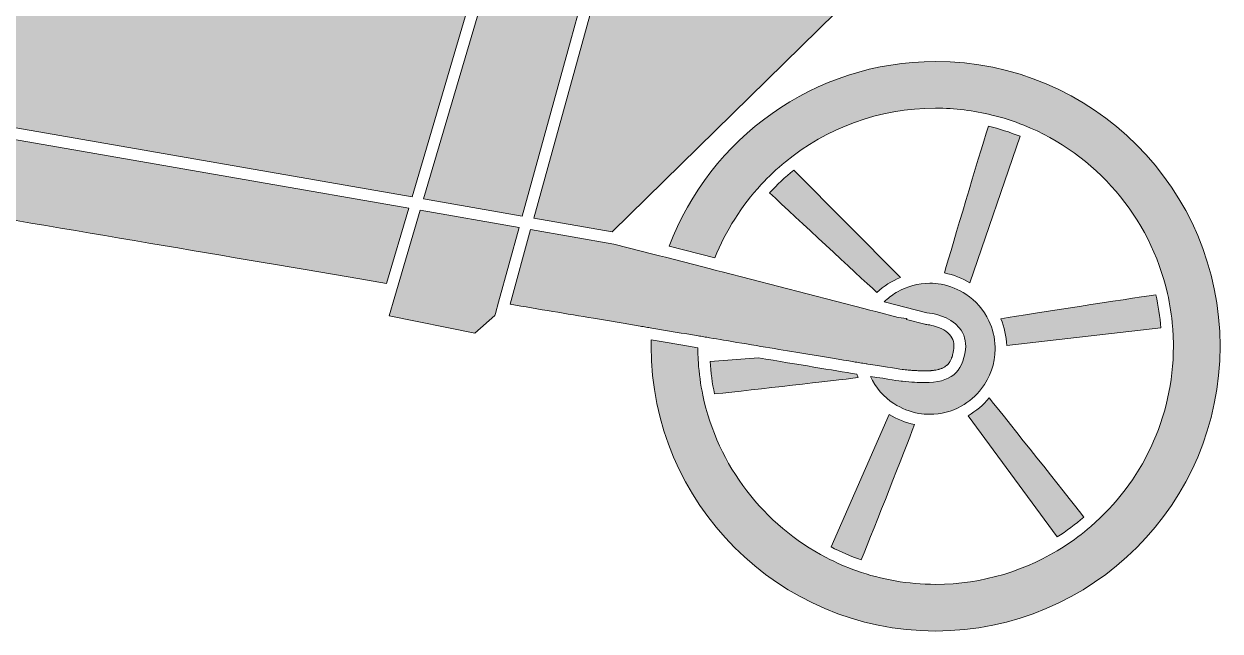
# Model space of a CAD drawing. Header units: inches. Extents: x 0.83 to 5.15, y 0.91 to 5.12.
# Drawn here: x 2.993 to 5.152, y 0.907 to 2.002 of the extents above; entities that cross this region are included whole.
import ezdxf

# ---------------------------------------------------------------- set-up
doc = ezdxf.new("R2010")
doc.units = ezdxf.units.IN
doc.header["$MEASUREMENT"] = 0
doc.layers.add('Calque 1', color=7, linetype='Continuous')

# ---------------------------------------------------------------- blocks, each defined once
blk = doc.blocks.new('block 2')
at = {"layer": 'Calque 1', "true_color": 0x603813}
h = blk.add_hatch(color=39, dxfattribs=at)
h.dxf.hatch_style = 2
edge = h.paths.add_edge_path()
edge.add_spline(control_points=[(2.3279, 2.3991), (2.3279, 2.3991), (2.3087, 2.2395), (2.3087, 2.2395), (2.3087, 2.2395), (2.2724, 1.9371), (2.2724, 1.9371), (2.2724, 1.9371), (3.6936, 1.6898), (3.6936, 1.6898), (3.6936, 1.6898), (3.7927, 2.0251), (3.7927, 2.0251), (3.7927, 2.0251), (3.8258, 2.137), (3.8258, 2.137), (3.8267, 2.1402), (3.829, 2.1426), (3.832, 2.1438), (3.832, 2.1438), (3.874, 2.1605), (3.874, 2.1605), (3.8134, 2.1715), (3.749, 2.1832), (3.6822, 2.1953), (3.6748, 2.1967), (3.6675, 2.198), (3.6601, 2.1993), (3.6351, 2.2039), (3.6097, 2.2085), (3.5841, 2.2131), (3.5388, 2.2213), (3.4925, 2.2297), (3.4456, 2.2382), (3.2657, 2.2709), (3.077, 2.3051), (2.896, 2.338), (2.8902, 2.3391), (2.8843, 2.3401), (2.8784, 2.3412), (2.832, 2.3496), (2.7862, 2.3579), (2.7412, 2.3661), (2.7216, 2.3697), (2.7021, 2.3732), (2.6828, 2.3767), (2.5863, 2.3942), (2.4945, 2.4108), (2.4101, 2.4261), (2.4016, 2.4277), (2.3931, 2.4293), (2.3847, 2.4308), (2.3821, 2.4312), (2.3794, 2.4317), (2.3768, 2.4322), (2.3768, 2.4322), (2.3504, 2.4143), (2.3504, 2.4143), (2.3504, 2.4143), (2.3319, 2.4019), (2.3319, 2.4019), (2.3319, 2.4019), (2.3279, 2.3991), (2.3279, 2.3991)], knot_values=[0, 0, 0, 0, 1, 1, 1, 2, 2, 2, 3, 3, 3, 4, 4, 4, 5, 5, 5, 6, 6, 6, 7, 7, 7, 8, 8, 8, 9, 9, 9, 10, 10, 10, 11, 11, 11, 12, 12, 12, 13, 13, 13, 14, 14, 14, 15, 15, 15, 16, 16, 16, 17, 17, 17, 18, 18, 18, 19, 19, 19, 20, 20, 20, 21, 21, 21, 21], degree=3, periodic=1)
h = blk.add_hatch(color=39, dxfattribs=at)
h.dxf.hatch_style = 2
edge = h.paths.add_edge_path()
edge.add_spline(control_points=[(4.6445, 2.2055), (4.6445, 2.2055), (4.5594, 2.2199), (4.5594, 2.2199), (4.5594, 2.2199), (4.555, 2.216), (4.555, 2.216), (4.555, 2.216), (4.4628, 2.136), (4.4628, 2.136), (4.4628, 2.136), (4.4435, 2.1192), (4.4435, 2.1192), (4.4435, 2.1192), (4.3844, 2.0679), (4.3844, 2.0679), (4.3844, 2.0679), (4.3794, 2.0688), (4.3794, 2.0688), (4.3758, 2.0694), (4.3197, 2.0796), (4.2268, 2.0965), (4.2193, 2.0978), (4.2116, 2.0992), (4.2036, 2.1007), (4.1694, 2.1069), (4.1311, 2.1138), (4.0891, 2.1215), (4.0891, 2.1215), (4.0385, 2.1046), (4.0385, 2.1046), (4.0385, 2.1046), (3.9999, 1.9647), (3.9999, 1.9647), (3.9999, 1.9647), (3.9135, 1.6516), (3.9135, 1.6516), (3.9135, 1.6516), (4.0549, 1.627), (4.0549, 1.627), (4.0549, 1.627), (4.6445, 2.2055), (4.6445, 2.2055)], knot_values=[0, 0, 0, 0, 1, 1, 1, 2, 2, 2, 3, 3, 3, 4, 4, 4, 5, 5, 5, 6, 6, 6, 7, 7, 7, 8, 8, 8, 9, 9, 9, 10, 10, 10, 11, 11, 11, 12, 12, 12, 13, 13, 13, 14, 14, 14, 14], degree=3, periodic=1)
at = {"layer": 'Calque 1', "true_color": 0x8c6239}
h = blk.add_hatch(color=37, dxfattribs=at)
h.dxf.hatch_style = 2
edge = h.paths.add_edge_path()
edge.add_spline(control_points=[(3.9796, 1.9706), (3.9796, 1.9706), (4.0196, 2.1156), (4.0196, 2.1156), (4.0205, 2.119), (4.0231, 2.1217), (4.0265, 2.1229), (4.0265, 2.1229), (4.0459, 2.1293), (4.0459, 2.1293), (4.013, 2.1353), (3.9782, 2.1416), (3.9419, 2.1482), (3.9346, 2.1495), (3.9273, 2.1508), (3.9199, 2.1522), (3.9177, 2.1526), (3.9156, 2.153), (3.9134, 2.1534), (3.9134, 2.1534), (3.8446, 2.1261), (3.8446, 2.1261), (3.8446, 2.1261), (3.8132, 2.0199), (3.8132, 2.0199), (3.8132, 2.0199), (3.7146, 1.6862), (3.7146, 1.6862), (3.7146, 1.6862), (3.8926, 1.6552), (3.8926, 1.6552), (3.8926, 1.6552), (3.9796, 1.9706), (3.9796, 1.9706)], knot_values=[0, 0, 0, 0, 1, 1, 1, 2, 2, 2, 3, 3, 3, 4, 4, 4, 5, 5, 5, 6, 6, 6, 7, 7, 7, 8, 8, 8, 9, 9, 9, 10, 10, 10, 11, 11, 11, 11], degree=3, periodic=1)
at = {"layer": 'Calque 1', "true_color": 0xffffff}
h = blk.add_hatch(color=7, dxfattribs=at)
h.dxf.hatch_style = 2
edge = h.paths.add_edge_path()
edge.add_spline(control_points=[(4.6388, 1.9341), (4.4191, 1.9341), (4.2313, 1.7954), (4.158, 1.601), (4.158, 1.601), (4.2402, 1.5799), (4.2402, 1.5799), (4.2599, 1.629), (4.2885, 1.6737), (4.3239, 1.712), (4.3375, 1.7267), (4.3521, 1.7405), (4.3676, 1.7532), (4.4416, 1.8136), (4.536, 1.8499), (4.6388, 1.8499), (4.6738, 1.8499), (4.7079, 1.8456), (4.7406, 1.8376), (4.7603, 1.8328), (4.7794, 1.8266), (4.798, 1.8192), (4.9275, 1.7673), (5.026, 1.654), (5.0574, 1.5155), (5.0618, 1.4961), (5.0649, 1.4763), (5.0665, 1.4561), (5.0675, 1.4443), (5.0681, 1.4325), (5.0681, 1.4205), (5.0681, 1.2908), (5.0102, 1.1745), (4.919, 1.0957), (4.9038, 1.0825), (4.8877, 1.0704), (4.8707, 1.0595), (4.8038, 1.0164), (4.7242, 0.9912), (4.6388, 0.9912), (4.5889, 0.9912), (4.5411, 0.9998), (4.4965, 1.0155), (4.4775, 1.0222), (4.4591, 1.0302), (4.4414, 1.0394), (4.3289, 1.098), (4.2453, 1.2048), (4.2186, 1.3323), (4.2145, 1.3517), (4.2118, 1.3715), (4.2105, 1.3917), (4.2099, 1.4004), (4.2095, 1.4092), (4.2095, 1.418), (4.1826, 1.4225), (4.1546, 1.4272), (4.1255, 1.4321), (4.1254, 1.4283), (4.1252, 1.4244), (4.1252, 1.4205), (4.1252, 1.1374), (4.3556, 0.907), (4.6388, 0.907), (4.922, 0.907), (5.1524, 1.1374), (5.1524, 1.4205), (5.1524, 1.7037), (4.922, 1.9341), (4.6388, 1.9341)], knot_values=[0, 0, 0, 0, 1, 1, 1, 2, 2, 2, 3, 3, 3, 4, 4, 4, 5, 5, 5, 6, 6, 6, 7, 7, 7, 8, 8, 8, 9, 9, 9, 10, 10, 10, 11, 11, 11, 12, 12, 12, 13, 13, 13, 14, 14, 14, 15, 15, 15, 16, 16, 16, 17, 17, 17, 18, 18, 18, 19, 19, 19, 20, 20, 20, 21, 21, 21, 22, 22, 22, 23, 23, 23, 23], degree=3, periodic=1)
at = {"layer": 'Calque 1', "true_color": 0x42210b}
h = blk.add_hatch(color=38, dxfattribs=at)
h.dxf.hatch_style = 2
edge = h.paths.add_edge_path()
edge.add_spline(control_points=[(2.2699, 1.9162), (2.2699, 1.9162), (2.2524, 1.7705), (2.2524, 1.7705), (2.2774, 1.7662), (2.3025, 1.762), (2.3277, 1.7577), (2.4093, 1.7438), (2.4922, 1.7297), (2.5756, 1.7156), (2.5978, 1.7118), (2.62, 1.7081), (2.6422, 1.7043), (2.7004, 1.6944), (2.7588, 1.6845), (2.8171, 1.6747), (3.1053, 1.6258), (3.3919, 1.5772), (3.6476, 1.534), (3.6476, 1.534), (3.6876, 1.6695), (3.6876, 1.6695), (3.6876, 1.6695), (2.2699, 1.9162), (2.2699, 1.9162)], knot_values=[0, 0, 0, 0, 1, 1, 1, 2, 2, 2, 3, 3, 3, 4, 4, 4, 5, 5, 5, 6, 6, 6, 7, 7, 7, 8, 8, 8, 8], degree=3, periodic=1)
at = {"layer": 'Calque 1', "true_color": 0x4d4d4d}
h = blk.add_hatch(color=251, dxfattribs=at)
h.dxf.hatch_style = 2
edge = h.paths.add_edge_path()
edge.add_spline(control_points=[(4.6546, 1.5527), (4.6712, 1.5495), (4.6867, 1.5433), (4.7006, 1.5348), (4.7006, 1.5348), (4.7912, 1.7992), (4.7912, 1.7992), (4.7727, 1.8066), (4.7537, 1.8127), (4.7341, 1.8174), (4.7145, 1.7552), (4.6718, 1.6108), (4.6546, 1.5527)], knot_values=[0, 0, 0, 0, 1, 1, 1, 2, 2, 2, 3, 3, 3, 4, 4, 4, 4], degree=3, periodic=1)
h = blk.add_hatch(color=251, dxfattribs=at)
h.dxf.hatch_style = 2
edge = h.paths.add_edge_path()
edge.add_spline(control_points=[(4.3392, 1.6974), (4.3915, 1.6479), (4.4928, 1.5546), (4.533, 1.5175), (4.5453, 1.529), (4.5595, 1.5383), (4.5752, 1.5448), (4.5752, 1.5448), (4.3827, 1.7381), (4.3827, 1.7381), (4.3672, 1.7256), (4.3527, 1.712), (4.3392, 1.6974)], knot_values=[0, 0, 0, 0, 1, 1, 1, 2, 2, 2, 3, 3, 3, 4, 4, 4, 4], degree=3, periodic=1)
at = {"layer": 'Calque 1', "true_color": 0x8c6239}
h = blk.add_hatch(color=37, dxfattribs=at)
h.dxf.hatch_style = 2
h.paths.add_polyline_path([(3.7086, 1.6658), (3.6686, 1.5305), (3.6626, 1.5101), (3.6524, 1.4755), (3.8071, 1.4441), (3.8432, 1.4763), (3.8441, 1.4795), (3.8497, 1.4999), (3.8869, 1.6348)])
at = {"layer": 'Calque 1', "true_color": 0x42210b}
h = blk.add_hatch(color=38, dxfattribs=at)
h.dxf.hatch_style = 2
edge = h.paths.add_edge_path()
edge.add_spline(control_points=[(4.2099, 1.4394), (4.2134, 1.4388), (4.217, 1.4382), (4.2204, 1.4376), (4.224, 1.437), (4.2274, 1.4364), (4.2309, 1.4358), (4.2478, 1.433), (4.2642, 1.4303), (4.2801, 1.4276), (4.3277, 1.4197), (4.3705, 1.4125), (4.408, 1.4063), (4.4396, 1.4011), (4.4674, 1.3965), (4.491, 1.3926), (4.4947, 1.392), (4.4984, 1.3914), (4.5019, 1.3908), (4.5058, 1.3902), (4.5096, 1.3896), (4.5132, 1.389), (4.5142, 1.3888), (4.5152, 1.3887), (4.5162, 1.3885), (4.5536, 1.3824), (4.576, 1.3789), (4.5809, 1.3784), (4.5849, 1.378), (4.5887, 1.3777), (4.5923, 1.3774), (4.5935, 1.3773), (4.5946, 1.3772), (4.5957, 1.3771), (4.5982, 1.3769), (4.6006, 1.3768), (4.6028, 1.3767), (4.6041, 1.3766), (4.6053, 1.3765), (4.6065, 1.3765), (4.6086, 1.3764), (4.6106, 1.3763), (4.6125, 1.3762), (4.6137, 1.3762), (4.6148, 1.3762), (4.616, 1.3762), (4.6169, 1.3761), (4.6178, 1.3761), (4.6187, 1.3761), (4.6197, 1.3761), (4.6206, 1.3761), (4.6215, 1.3762), (4.6224, 1.3762), (4.6232, 1.3762), (4.6241, 1.3762), (4.6262, 1.3763), (4.6283, 1.3764), (4.6302, 1.3765), (4.6306, 1.3765), (4.631, 1.3766), (4.6314, 1.3766), (4.6337, 1.3768), (4.6358, 1.3771), (4.6379, 1.3774), (4.6384, 1.3775), (4.639, 1.3776), (4.6395, 1.3777), (4.641, 1.378), (4.6424, 1.3783), (4.6437, 1.3786), (4.6443, 1.3788), (4.6449, 1.3789), (4.6455, 1.3791), (4.6468, 1.3795), (4.648, 1.3799), (4.6491, 1.3803), (4.6496, 1.3805), (4.6501, 1.3807), (4.6505, 1.3809), (4.652, 1.3815), (4.6535, 1.3822), (4.6548, 1.3831), (4.655, 1.3832), (4.6551, 1.3833), (4.6553, 1.3834), (4.6564, 1.3841), (4.6575, 1.3849), (4.6585, 1.3857), (4.6589, 1.386), (4.6592, 1.3864), (4.6596, 1.3867), (4.6604, 1.3874), (4.6611, 1.3882), (4.6618, 1.389), (4.6621, 1.3893), (4.6624, 1.3897), (4.6627, 1.3901), (4.6635, 1.391), (4.6641, 1.392), (4.6648, 1.3931), (4.6649, 1.3934), (4.6651, 1.3936), (4.6653, 1.3939), (4.6661, 1.3953), (4.6668, 1.3967), (4.6674, 1.3983), (4.6675, 1.3987), (4.6677, 1.3991), (4.6678, 1.3995), (4.6683, 1.4007), (4.6687, 1.402), (4.6691, 1.4033), (4.6693, 1.4039), (4.6694, 1.4045), (4.6696, 1.4051), (4.6699, 1.4063), (4.6702, 1.4077), (4.6705, 1.4091), (4.6706, 1.4097), (4.6707, 1.4102), (4.6708, 1.4108), (4.6712, 1.4128), (4.6715, 1.4149), (4.6717, 1.417), (4.6732, 1.4291), (4.6686, 1.4379), (4.6616, 1.4442), (4.6602, 1.4454), (4.6587, 1.4466), (4.6572, 1.4477), (4.6525, 1.4509), (4.6473, 1.4533), (4.6422, 1.4551), (4.6371, 1.4569), (4.6322, 1.4581), (4.6283, 1.4589), (4.6243, 1.4597), (4.6214, 1.46), (4.6201, 1.4602), (4.6197, 1.4602), (4.6195, 1.4602), (4.6195, 1.4602), (4.6195, 1.4602), (4.5863, 1.4688), (4.5863, 1.4688), (4.5863, 1.4688), (4.5867, 1.4704), (4.5867, 1.4704), (4.5867, 1.4704), (4.571, 1.4727), (4.571, 1.4727), (4.571, 1.4727), (4.5309, 1.483), (4.5309, 1.483), (4.5309, 1.483), (4.5201, 1.4858), (4.5201, 1.4858), (4.5201, 1.4858), (4.5095, 1.4886), (4.5095, 1.4886), (4.5095, 1.4886), (4.2533, 1.5546), (4.2533, 1.5546), (4.2533, 1.5546), (4.2429, 1.5573), (4.2429, 1.5573), (4.2429, 1.5573), (4.2327, 1.5599), (4.2327, 1.5599), (4.2327, 1.5599), (4.151, 1.581), (4.151, 1.581), (4.151, 1.581), (4.1406, 1.5836), (4.1406, 1.5836), (4.1406, 1.5836), (4.1305, 1.5862), (4.1305, 1.5862), (4.1305, 1.5862), (4.058, 1.6049), (4.058, 1.6049), (4.058, 1.6049), (3.9078, 1.6311), (3.9078, 1.6311), (3.9078, 1.6311), (3.8706, 1.4963), (3.8706, 1.4963), (3.8706, 1.4963), (3.8706, 1.4963), (3.8706, 1.4963), (3.923, 1.4875), (3.9734, 1.479), (4.0214, 1.471), (4.0503, 1.4661), (4.0783, 1.4614), (4.1054, 1.4568), (4.1089, 1.4562), (4.1124, 1.4557), (4.1159, 1.4551), (4.1194, 1.4545), (4.1229, 1.4539), (4.1263, 1.4533), (4.1553, 1.4485), (4.1832, 1.4438), (4.2099, 1.4394)], knot_values=[0, 0, 0, 0, 1, 1, 1, 2, 2, 2, 3, 3, 3, 4, 4, 4, 5, 5, 5, 6, 6, 6, 7, 7, 7, 8, 8, 8, 9, 9, 9, 10, 10, 10, 11, 11, 11, 12, 12, 12, 13, 13, 13, 14, 14, 14, 15, 15, 15, 16, 16, 16, 17, 17, 17, 18, 18, 18, 19, 19, 19, 20, 20, 20, 21, 21, 21, 22, 22, 22, 23, 23, 23, 24, 24, 24, 25, 25, 25, 26, 26, 26, 27, 27, 27, 28, 28, 28, 29, 29, 29, 30, 30, 30, 31, 31, 31, 32, 32, 32, 33, 33, 33, 34, 34, 34, 35, 35, 35, 36, 36, 36, 37, 37, 37, 38, 38, 38, 39, 39, 39, 40, 40, 40, 41, 41, 41, 42, 42, 42, 43, 43, 43, 44, 44, 44, 45, 45, 45, 46, 46, 46, 47, 47, 47, 48, 48, 48, 49, 49, 49, 50, 50, 50, 51, 51, 51, 52, 52, 52, 53, 53, 53, 54, 54, 54, 55, 55, 55, 56, 56, 56, 57, 57, 57, 58, 58, 58, 59, 59, 59, 60, 60, 60, 61, 61, 61, 62, 62, 62, 63, 63, 63, 64, 64, 64, 65, 65, 65, 66, 66, 66, 67, 67, 67, 68, 68, 68, 68], degree=3, periodic=1)
at = {"layer": 'Calque 1', "true_color": 0xffffff}
h = blk.add_hatch(color=7, dxfattribs=at)
h.dxf.hatch_style = 2
edge = h.paths.add_edge_path()
edge.add_spline(control_points=[(4.6282, 1.5342), (4.6071, 1.5342), (4.5874, 1.5286), (4.5703, 1.5189), (4.5624, 1.5145), (4.5552, 1.5092), (4.5486, 1.5031), (4.5478, 1.5024), (4.547, 1.5017), (4.5462, 1.5009), (4.5462, 1.5009), (4.6232, 1.4811), (4.6232, 1.4811), (4.6322, 1.4801), (4.6641, 1.4751), (4.6816, 1.4538), (4.6906, 1.4428), (4.6945, 1.4292), (4.6927, 1.4146), (4.6878, 1.3728), (4.6657, 1.355), (4.6187, 1.355), (4.608, 1.355), (4.5954, 1.3558), (4.5788, 1.3574), (4.5742, 1.3579), (4.5542, 1.361), (4.5211, 1.3663), (4.5304, 1.3462), (4.5452, 1.3291), (4.5637, 1.3171), (4.5771, 1.3083), (4.5924, 1.3022), (4.6088, 1.2995), (4.6151, 1.2984), (4.6216, 1.2978), (4.6282, 1.2978), (4.6488, 1.2978), (4.6681, 1.3031), (4.685, 1.3124), (4.6994, 1.3203), (4.7119, 1.3312), (4.7219, 1.3442), (4.7372, 1.3641), (4.7464, 1.389), (4.7464, 1.416), (4.7464, 1.4171), (4.7463, 1.4181), (4.7462, 1.4192), (4.7458, 1.4362), (4.7417, 1.4523), (4.7348, 1.4667), (4.7255, 1.4861), (4.7113, 1.5025), (4.6936, 1.5144), (4.6803, 1.5232), (4.665, 1.5294), (4.6486, 1.5323), (4.642, 1.5335), (4.6352, 1.5342), (4.6282, 1.5342)], knot_values=[0, 0, 0, 0, 1, 1, 1, 2, 2, 2, 3, 3, 3, 4, 4, 4, 5, 5, 5, 6, 6, 6, 7, 7, 7, 8, 8, 8, 9, 9, 9, 10, 10, 10, 11, 11, 11, 12, 12, 12, 13, 13, 13, 14, 14, 14, 15, 15, 15, 16, 16, 16, 17, 17, 17, 18, 18, 18, 19, 19, 19, 20, 20, 20, 20], degree=3, periodic=1)
at = {"layer": 'Calque 1', "true_color": 0x4d4d4d}
h = blk.add_hatch(color=251, dxfattribs=at)
h.dxf.hatch_style = 2
edge = h.paths.add_edge_path()
edge.add_spline(control_points=[(5.0363, 1.5131), (4.9785, 1.5053), (4.8209, 1.4804), (4.7565, 1.4702), (4.7629, 1.4552), (4.7665, 1.4388), (4.7672, 1.4217), (4.7672, 1.4217), (5.0456, 1.4536), (5.0456, 1.4536), (5.0439, 1.4739), (5.0408, 1.4937), (5.0363, 1.5131)], knot_values=[0, 0, 0, 0, 1, 1, 1, 2, 2, 2, 3, 3, 3, 4, 4, 4, 4], degree=3, periodic=1)
h = blk.add_hatch(color=251, dxfattribs=at)
h.dxf.hatch_style = 2
edge = h.paths.add_edge_path()
edge.add_spline(control_points=[(4.3189, 1.3997), (4.3189, 1.3997), (4.2316, 1.3933), (4.2316, 1.3933), (4.2329, 1.3733), (4.2356, 1.3536), (4.2398, 1.3345), (4.3164, 1.3426), (4.4515, 1.3584), (4.499, 1.364), (4.4982, 1.366), (4.4974, 1.3682), (4.4967, 1.3703), (4.4527, 1.3775), (4.3925, 1.3874), (4.3189, 1.3997)], knot_values=[0, 0, 0, 0, 1, 1, 1, 2, 2, 2, 3, 3, 3, 4, 4, 4, 5, 5, 5, 5], degree=3, periodic=1)
h = blk.add_hatch(color=251, dxfattribs=at)
h.dxf.hatch_style = 2
edge = h.paths.add_edge_path()
edge.add_spline(control_points=[(4.6975, 1.2953), (4.6975, 1.2953), (4.8582, 1.0766), (4.8582, 1.0766), (4.8751, 1.0874), (4.8912, 1.0994), (4.9062, 1.1125), (4.8683, 1.1616), (4.7757, 1.2772), (4.7355, 1.3273), (4.7249, 1.3145), (4.712, 1.3037), (4.6975, 1.2953)], knot_values=[0, 0, 0, 0, 1, 1, 1, 2, 2, 2, 3, 3, 3, 4, 4, 4, 4], degree=3, periodic=1)
h = blk.add_hatch(color=251, dxfattribs=at)
h.dxf.hatch_style = 2
edge = h.paths.add_edge_path()
edge.add_spline(control_points=[(4.601, 1.2794), (4.5844, 1.2826), (4.569, 1.289), (4.5551, 1.2976), (4.5551, 1.2976), (4.45, 1.0588), (4.45, 1.0588), (4.4675, 1.0496), (4.4857, 1.0417), (4.5046, 1.0351), (4.531, 1.1003), (4.5803, 1.2264), (4.601, 1.2794)], knot_values=[0, 0, 0, 0, 1, 1, 1, 2, 2, 2, 3, 3, 3, 4, 4, 4, 4], degree=3, periodic=1)
at = {"layer": 'Calque 1', "lineweight": 0}
blk.add_lwpolyline([(3.7086, 1.6658), (3.6686, 1.5305), (3.6686, 1.5305), (3.6626, 1.5101), (3.6524, 1.4755), (3.8071, 1.4441), (3.8432, 1.4763), (3.8441, 1.4795), (3.8497, 1.4999), (3.8869, 1.6348), (3.7086, 1.6658)], dxfattribs=at)
for points, knots in [([(2.3279, 2.3991), (2.3279, 2.3991), (2.3087, 2.2395), (2.3087, 2.2395), (2.3087, 2.2395), (2.2724, 1.9371), (2.2724, 1.9371), (2.2724, 1.9371), (3.6936, 1.6898), (3.6936, 1.6898), (3.6936, 1.6898), (3.7927, 2.0251), (3.7927, 2.0251), (3.7927, 2.0251), (3.8258, 2.137), (3.8258, 2.137), (3.8267, 2.1402), (3.829, 2.1426), (3.832, 2.1438), (3.832, 2.1438), (3.874, 2.1605), (3.874, 2.1605), (3.8134, 2.1715), (3.749, 2.1832), (3.6822, 2.1953), (3.6748, 2.1967), (3.6675, 2.198), (3.6601, 2.1993), (3.6351, 2.2039), (3.6097, 2.2085), (3.5841, 2.2131), (3.5388, 2.2213), (3.4925, 2.2297), (3.4456, 2.2382), (3.2657, 2.2709), (3.077, 2.3051), (2.896, 2.338), (2.8902, 2.3391), (2.8843, 2.3401), (2.8784, 2.3412), (2.832, 2.3496), (2.7862, 2.3579), (2.7412, 2.3661), (2.7216, 2.3697), (2.7021, 2.3732), (2.6828, 2.3767), (2.5863, 2.3942), (2.4945, 2.4108), (2.4101, 2.4261), (2.4016, 2.4277), (2.3931, 2.4293), (2.3847, 2.4308), (2.3821, 2.4312), (2.3794, 2.4317), (2.3768, 2.4322), (2.3768, 2.4322), (2.3504, 2.4143), (2.3504, 2.4143), (2.3504, 2.4143), (2.3319, 2.4019), (2.3319, 2.4019), (2.3319, 2.4019), (2.3279, 2.3991), (2.3279, 2.3991)], [0, 0, 0, 0, 1, 1, 1, 2, 2, 2, 3, 3, 3, 4, 4, 4, 5, 5, 5, 6, 6, 6, 7, 7, 7, 8, 8, 8, 9, 9, 9, 10, 10, 10, 11, 11, 11, 12, 12, 12, 13, 13, 13, 14, 14, 14, 15, 15, 15, 16, 16, 16, 17, 17, 17, 18, 18, 18, 19, 19, 19, 20, 20, 20, 21, 21, 21, 21]), ([(4.6445, 2.2055), (4.6445, 2.2055), (4.5594, 2.2199), (4.5594, 2.2199), (4.5594, 2.2199), (4.555, 2.216), (4.555, 2.216), (4.555, 2.216), (4.4628, 2.136), (4.4628, 2.136), (4.4628, 2.136), (4.4435, 2.1192), (4.4435, 2.1192), (4.4435, 2.1192), (4.3844, 2.0679), (4.3844, 2.0679), (4.3844, 2.0679), (4.3794, 2.0688), (4.3794, 2.0688), (4.3758, 2.0694), (4.3197, 2.0796), (4.2268, 2.0965), (4.2193, 2.0978), (4.2116, 2.0992), (4.2036, 2.1007), (4.1694, 2.1069), (4.1311, 2.1138), (4.0891, 2.1215), (4.0891, 2.1215), (4.0385, 2.1046), (4.0385, 2.1046), (4.0385, 2.1046), (3.9999, 1.9647), (3.9999, 1.9647), (3.9999, 1.9647), (3.9135, 1.6516), (3.9135, 1.6516), (3.9135, 1.6516), (4.0549, 1.627), (4.0549, 1.627), (4.0549, 1.627), (4.6445, 2.2055), (4.6445, 2.2055)], [0, 0, 0, 0, 1, 1, 1, 2, 2, 2, 3, 3, 3, 4, 4, 4, 5, 5, 5, 6, 6, 6, 7, 7, 7, 8, 8, 8, 9, 9, 9, 10, 10, 10, 11, 11, 11, 12, 12, 12, 13, 13, 13, 14, 14, 14, 14]), ([(3.9796, 1.9706), (3.9796, 1.9706), (4.0196, 2.1156), (4.0196, 2.1156), (4.0205, 2.119), (4.0231, 2.1217), (4.0265, 2.1229), (4.0265, 2.1229), (4.0459, 2.1293), (4.0459, 2.1293), (4.013, 2.1353), (3.9782, 2.1416), (3.9419, 2.1482), (3.9346, 2.1495), (3.9273, 2.1508), (3.9199, 2.1522), (3.9177, 2.1526), (3.9156, 2.153), (3.9134, 2.1534), (3.9134, 2.1534), (3.8446, 2.1261), (3.8446, 2.1261), (3.8446, 2.1261), (3.8132, 2.0199), (3.8132, 2.0199), (3.8132, 2.0199), (3.7146, 1.6862), (3.7146, 1.6862), (3.7146, 1.6862), (3.8926, 1.6552), (3.8926, 1.6552), (3.8926, 1.6552), (3.9796, 1.9706), (3.9796, 1.9706)], [0, 0, 0, 0, 1, 1, 1, 2, 2, 2, 3, 3, 3, 4, 4, 4, 5, 5, 5, 6, 6, 6, 7, 7, 7, 8, 8, 8, 9, 9, 9, 10, 10, 10, 11, 11, 11, 11]), ([(4.6388, 1.9341), (4.4191, 1.9341), (4.2313, 1.7954), (4.158, 1.601), (4.158, 1.601), (4.2402, 1.5799), (4.2402, 1.5799), (4.2599, 1.629), (4.2885, 1.6737), (4.3239, 1.712), (4.3375, 1.7267), (4.3521, 1.7405), (4.3676, 1.7532), (4.4416, 1.8136), (4.536, 1.8499), (4.6388, 1.8499), (4.6738, 1.8499), (4.7079, 1.8456), (4.7406, 1.8376), (4.7603, 1.8328), (4.7794, 1.8266), (4.798, 1.8192), (4.9275, 1.7673), (5.026, 1.654), (5.0574, 1.5155), (5.0618, 1.4961), (5.0649, 1.4763), (5.0665, 1.4561), (5.0675, 1.4443), (5.0681, 1.4325), (5.0681, 1.4205), (5.0681, 1.2908), (5.0102, 1.1745), (4.919, 1.0957), (4.9038, 1.0825), (4.8877, 1.0704), (4.8707, 1.0595), (4.8038, 1.0164), (4.7242, 0.9912), (4.6388, 0.9912), (4.5889, 0.9912), (4.5411, 0.9998), (4.4965, 1.0155), (4.4775, 1.0222), (4.4591, 1.0302), (4.4414, 1.0394), (4.3289, 1.098), (4.2453, 1.2048), (4.2186, 1.3323), (4.2145, 1.3517), (4.2118, 1.3715), (4.2105, 1.3917), (4.2099, 1.4004), (4.2095, 1.4092), (4.2095, 1.418), (4.1826, 1.4225), (4.1546, 1.4272), (4.1255, 1.4321), (4.1254, 1.4283), (4.1252, 1.4244), (4.1252, 1.4205), (4.1252, 1.1374), (4.3556, 0.907), (4.6388, 0.907), (4.922, 0.907), (5.1524, 1.1374), (5.1524, 1.4205), (5.1524, 1.7037), (4.922, 1.9341), (4.6388, 1.9341)], [0, 0, 0, 0, 1, 1, 1, 2, 2, 2, 3, 3, 3, 4, 4, 4, 5, 5, 5, 6, 6, 6, 7, 7, 7, 8, 8, 8, 9, 9, 9, 10, 10, 10, 11, 11, 11, 12, 12, 12, 13, 13, 13, 14, 14, 14, 15, 15, 15, 16, 16, 16, 17, 17, 17, 18, 18, 18, 19, 19, 19, 20, 20, 20, 21, 21, 21, 22, 22, 22, 23, 23, 23, 23]), ([(2.2699, 1.9162), (2.2699, 1.9162), (2.2524, 1.7705), (2.2524, 1.7705), (2.2774, 1.7662), (2.3025, 1.762), (2.3277, 1.7577), (2.4093, 1.7438), (2.4922, 1.7297), (2.5756, 1.7156), (2.5978, 1.7118), (2.62, 1.7081), (2.6422, 1.7043), (2.7004, 1.6944), (2.7588, 1.6845), (2.8171, 1.6747), (3.1053, 1.6258), (3.3919, 1.5772), (3.6476, 1.534), (3.6476, 1.534), (3.6876, 1.6695), (3.6876, 1.6695), (3.6876, 1.6695), (2.2699, 1.9162), (2.2699, 1.9162)], [0, 0, 0, 0, 1, 1, 1, 2, 2, 2, 3, 3, 3, 4, 4, 4, 5, 5, 5, 6, 6, 6, 7, 7, 7, 8, 8, 8, 8]), ([(4.6546, 1.5527), (4.6712, 1.5495), (4.6867, 1.5433), (4.7006, 1.5348), (4.7006, 1.5348), (4.7912, 1.7992), (4.7912, 1.7992), (4.7727, 1.8066), (4.7537, 1.8127), (4.7341, 1.8174), (4.7145, 1.7552), (4.6718, 1.6108), (4.6546, 1.5527)], [0, 0, 0, 0, 1, 1, 1, 2, 2, 2, 3, 3, 3, 4, 4, 4, 4]), ([(4.3392, 1.6974), (4.3915, 1.6479), (4.4928, 1.5546), (4.533, 1.5175), (4.5453, 1.529), (4.5595, 1.5383), (4.5752, 1.5448), (4.5752, 1.5448), (4.3827, 1.7381), (4.3827, 1.7381), (4.3672, 1.7256), (4.3527, 1.712), (4.3392, 1.6974)], [0, 0, 0, 0, 1, 1, 1, 2, 2, 2, 3, 3, 3, 4, 4, 4, 4]), ([(4.2099, 1.4394), (4.2134, 1.4388), (4.217, 1.4382), (4.2204, 1.4376), (4.224, 1.437), (4.2274, 1.4364), (4.2309, 1.4358), (4.2478, 1.433), (4.2642, 1.4303), (4.2801, 1.4276), (4.3277, 1.4197), (4.3705, 1.4125), (4.408, 1.4063), (4.4396, 1.4011), (4.4674, 1.3965), (4.491, 1.3926), (4.4947, 1.392), (4.4984, 1.3914), (4.5019, 1.3908), (4.5058, 1.3902), (4.5096, 1.3896), (4.5132, 1.389), (4.5142, 1.3888), (4.5152, 1.3887), (4.5162, 1.3885), (4.5536, 1.3824), (4.576, 1.3789), (4.5809, 1.3784), (4.5849, 1.378), (4.5887, 1.3777), (4.5923, 1.3774), (4.5935, 1.3773), (4.5946, 1.3772), (4.5957, 1.3771), (4.5982, 1.3769), (4.6006, 1.3768), (4.6028, 1.3767), (4.6041, 1.3766), (4.6053, 1.3765), (4.6065, 1.3765), (4.6086, 1.3764), (4.6106, 1.3763), (4.6125, 1.3762), (4.6137, 1.3762), (4.6148, 1.3762), (4.616, 1.3762), (4.6169, 1.3761), (4.6178, 1.3761), (4.6187, 1.3761), (4.6197, 1.3761), (4.6206, 1.3761), (4.6215, 1.3762), (4.6224, 1.3762), (4.6232, 1.3762), (4.6241, 1.3762), (4.6262, 1.3763), (4.6283, 1.3764), (4.6302, 1.3765), (4.6306, 1.3765), (4.631, 1.3766), (4.6314, 1.3766), (4.6337, 1.3768), (4.6358, 1.3771), (4.6379, 1.3774), (4.6384, 1.3775), (4.639, 1.3776), (4.6395, 1.3777), (4.641, 1.378), (4.6424, 1.3783), (4.6437, 1.3786), (4.6443, 1.3788), (4.6449, 1.3789), (4.6455, 1.3791), (4.6468, 1.3795), (4.648, 1.3799), (4.6491, 1.3803), (4.6496, 1.3805), (4.6501, 1.3807), (4.6505, 1.3809), (4.652, 1.3815), (4.6535, 1.3822), (4.6548, 1.3831), (4.655, 1.3832), (4.6551, 1.3833), (4.6553, 1.3834), (4.6564, 1.3841), (4.6575, 1.3849), (4.6585, 1.3857), (4.6589, 1.386), (4.6592, 1.3864), (4.6596, 1.3867), (4.6604, 1.3874), (4.6611, 1.3882), (4.6618, 1.389), (4.6621, 1.3893), (4.6624, 1.3897), (4.6627, 1.3901), (4.6635, 1.391), (4.6641, 1.392), (4.6648, 1.3931), (4.6649, 1.3934), (4.6651, 1.3936), (4.6653, 1.3939), (4.6661, 1.3953), (4.6668, 1.3967), (4.6674, 1.3983), (4.6675, 1.3987), (4.6677, 1.3991), (4.6678, 1.3995), (4.6683, 1.4007), (4.6687, 1.402), (4.6691, 1.4033), (4.6693, 1.4039), (4.6694, 1.4045), (4.6696, 1.4051), (4.6699, 1.4063), (4.6702, 1.4077), (4.6705, 1.4091), (4.6706, 1.4097), (4.6707, 1.4102), (4.6708, 1.4108), (4.6712, 1.4128), (4.6715, 1.4149), (4.6717, 1.417), (4.6732, 1.4291), (4.6686, 1.4379), (4.6616, 1.4442), (4.6602, 1.4454), (4.6587, 1.4466), (4.6572, 1.4477), (4.6525, 1.4509), (4.6473, 1.4533), (4.6422, 1.4551), (4.6371, 1.4569), (4.6322, 1.4581), (4.6283, 1.4589), (4.6243, 1.4597), (4.6214, 1.46), (4.6201, 1.4602), (4.6197, 1.4602), (4.6195, 1.4602), (4.6195, 1.4602), (4.6195, 1.4602), (4.5863, 1.4688), (4.5863, 1.4688), (4.5863, 1.4688), (4.5867, 1.4704), (4.5867, 1.4704), (4.5867, 1.4704), (4.571, 1.4727), (4.571, 1.4727), (4.571, 1.4727), (4.5309, 1.483), (4.5309, 1.483), (4.5309, 1.483), (4.5201, 1.4858), (4.5201, 1.4858), (4.5201, 1.4858), (4.5095, 1.4886), (4.5095, 1.4886), (4.5095, 1.4886), (4.2533, 1.5546), (4.2533, 1.5546), (4.2533, 1.5546), (4.2429, 1.5573), (4.2429, 1.5573), (4.2429, 1.5573), (4.2327, 1.5599), (4.2327, 1.5599), (4.2327, 1.5599), (4.151, 1.581), (4.151, 1.581), (4.151, 1.581), (4.1406, 1.5836), (4.1406, 1.5836), (4.1406, 1.5836), (4.1305, 1.5862), (4.1305, 1.5862), (4.1305, 1.5862), (4.058, 1.6049), (4.058, 1.6049), (4.058, 1.6049), (3.9078, 1.6311), (3.9078, 1.6311), (3.9078, 1.6311), (3.8706, 1.4963), (3.8706, 1.4963), (3.8706, 1.4963), (3.8706, 1.4963), (3.8706, 1.4963), (3.923, 1.4875), (3.9734, 1.479), (4.0214, 1.471), (4.0503, 1.4661), (4.0783, 1.4614), (4.1054, 1.4568), (4.1089, 1.4562), (4.1124, 1.4557), (4.1159, 1.4551), (4.1194, 1.4545), (4.1229, 1.4539), (4.1263, 1.4533), (4.1553, 1.4485), (4.1832, 1.4438), (4.2099, 1.4394)], [0, 0, 0, 0, 1, 1, 1, 2, 2, 2, 3, 3, 3, 4, 4, 4, 5, 5, 5, 6, 6, 6, 7, 7, 7, 8, 8, 8, 9, 9, 9, 10, 10, 10, 11, 11, 11, 12, 12, 12, 13, 13, 13, 14, 14, 14, 15, 15, 15, 16, 16, 16, 17, 17, 17, 18, 18, 18, 19, 19, 19, 20, 20, 20, 21, 21, 21, 22, 22, 22, 23, 23, 23, 24, 24, 24, 25, 25, 25, 26, 26, 26, 27, 27, 27, 28, 28, 28, 29, 29, 29, 30, 30, 30, 31, 31, 31, 32, 32, 32, 33, 33, 33, 34, 34, 34, 35, 35, 35, 36, 36, 36, 37, 37, 37, 38, 38, 38, 39, 39, 39, 40, 40, 40, 41, 41, 41, 42, 42, 42, 43, 43, 43, 44, 44, 44, 45, 45, 45, 46, 46, 46, 47, 47, 47, 48, 48, 48, 49, 49, 49, 50, 50, 50, 51, 51, 51, 52, 52, 52, 53, 53, 53, 54, 54, 54, 55, 55, 55, 56, 56, 56, 57, 57, 57, 58, 58, 58, 59, 59, 59, 60, 60, 60, 61, 61, 61, 62, 62, 62, 63, 63, 63, 64, 64, 64, 65, 65, 65, 66, 66, 66, 67, 67, 67, 68, 68, 68, 68]), ([(4.6282, 1.5342), (4.6071, 1.5342), (4.5874, 1.5286), (4.5703, 1.5189), (4.5624, 1.5145), (4.5552, 1.5092), (4.5486, 1.5031), (4.5478, 1.5024), (4.547, 1.5017), (4.5462, 1.5009), (4.5462, 1.5009), (4.6232, 1.4811), (4.6232, 1.4811), (4.6322, 1.4801), (4.6641, 1.4751), (4.6816, 1.4538), (4.6906, 1.4428), (4.6945, 1.4292), (4.6927, 1.4146), (4.6878, 1.3728), (4.6657, 1.355), (4.6187, 1.355), (4.608, 1.355), (4.5954, 1.3558), (4.5788, 1.3574), (4.5742, 1.3579), (4.5542, 1.361), (4.5211, 1.3663), (4.5304, 1.3462), (4.5452, 1.3291), (4.5637, 1.3171), (4.5771, 1.3083), (4.5924, 1.3022), (4.6088, 1.2995), (4.6151, 1.2984), (4.6216, 1.2978), (4.6282, 1.2978), (4.6488, 1.2978), (4.6681, 1.3031), (4.685, 1.3124), (4.6994, 1.3203), (4.7119, 1.3312), (4.7219, 1.3442), (4.7372, 1.3641), (4.7464, 1.389), (4.7464, 1.416), (4.7464, 1.4171), (4.7463, 1.4181), (4.7462, 1.4192), (4.7458, 1.4362), (4.7417, 1.4523), (4.7348, 1.4667), (4.7255, 1.4861), (4.7113, 1.5025), (4.6936, 1.5144), (4.6803, 1.5232), (4.665, 1.5294), (4.6486, 1.5323), (4.642, 1.5335), (4.6352, 1.5342), (4.6282, 1.5342)], [0, 0, 0, 0, 1, 1, 1, 2, 2, 2, 3, 3, 3, 4, 4, 4, 5, 5, 5, 6, 6, 6, 7, 7, 7, 8, 8, 8, 9, 9, 9, 10, 10, 10, 11, 11, 11, 12, 12, 12, 13, 13, 13, 14, 14, 14, 15, 15, 15, 16, 16, 16, 17, 17, 17, 18, 18, 18, 19, 19, 19, 20, 20, 20, 20]), ([(5.0363, 1.5131), (4.9785, 1.5053), (4.8209, 1.4804), (4.7565, 1.4702), (4.7629, 1.4552), (4.7665, 1.4388), (4.7672, 1.4217), (4.7672, 1.4217), (5.0456, 1.4536), (5.0456, 1.4536), (5.0439, 1.4739), (5.0408, 1.4937), (5.0363, 1.5131)], [0, 0, 0, 0, 1, 1, 1, 2, 2, 2, 3, 3, 3, 4, 4, 4, 4]), ([(4.3189, 1.3997), (4.3189, 1.3997), (4.2316, 1.3933), (4.2316, 1.3933), (4.2329, 1.3733), (4.2356, 1.3536), (4.2398, 1.3345), (4.3164, 1.3426), (4.4515, 1.3584), (4.499, 1.364), (4.4982, 1.366), (4.4974, 1.3682), (4.4967, 1.3703), (4.4527, 1.3775), (4.3925, 1.3874), (4.3189, 1.3997)], [0, 0, 0, 0, 1, 1, 1, 2, 2, 2, 3, 3, 3, 4, 4, 4, 5, 5, 5, 5]), ([(4.6975, 1.2953), (4.6975, 1.2953), (4.8582, 1.0766), (4.8582, 1.0766), (4.8751, 1.0874), (4.8912, 1.0994), (4.9062, 1.1125), (4.8683, 1.1616), (4.7757, 1.2772), (4.7355, 1.3273), (4.7249, 1.3145), (4.712, 1.3037), (4.6975, 1.2953)], [0, 0, 0, 0, 1, 1, 1, 2, 2, 2, 3, 3, 3, 4, 4, 4, 4]), ([(4.601, 1.2794), (4.5844, 1.2826), (4.569, 1.289), (4.5551, 1.2976), (4.5551, 1.2976), (4.45, 1.0588), (4.45, 1.0588), (4.4675, 1.0496), (4.4857, 1.0417), (4.5046, 1.0351), (4.531, 1.1003), (4.5803, 1.2264), (4.601, 1.2794)], [0, 0, 0, 0, 1, 1, 1, 2, 2, 2, 3, 3, 3, 4, 4, 4, 4])]:
    blk.add_open_spline(points, degree=3, knots=knots, dxfattribs=at)

msp = doc.modelspace()

# ---------------------------------------------------------------- block references
at = {"layer": 'Calque 1'}
msp.add_blockref('block 2', (0, 0), dxfattribs=at)

doc.saveas('drawing.dxf')
